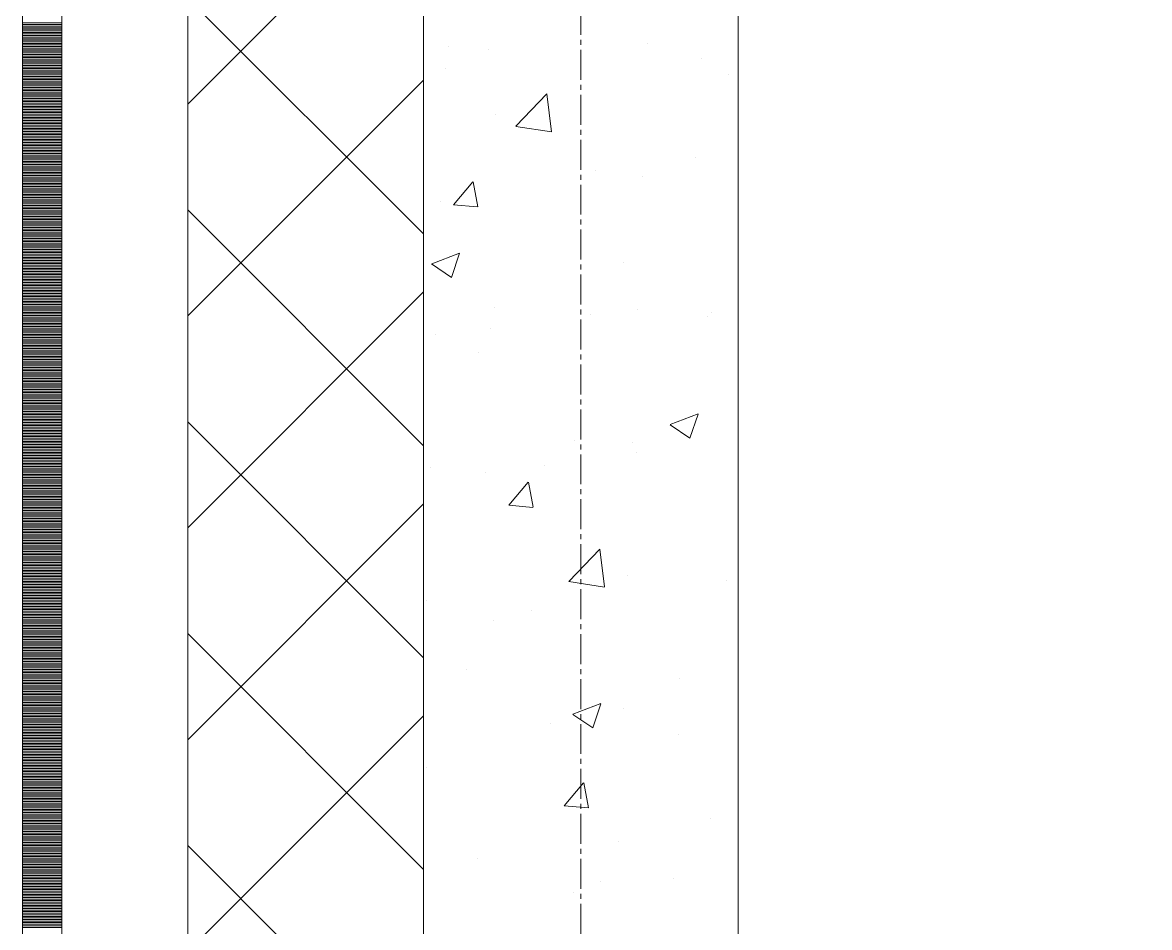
# Model space of a CAD drawing. Header units: millimetres. Extents: x 538266 to 1167394, y 114608 to 637157.
# Drawn here: x 828883 to 829599, y 184728 to 185303 of the extents above; entities that cross this region are included whole.
import ezdxf
from ezdxf.enums import TextEntityAlignment as Align

# ---------------------------------------------------------------- set-up
doc = ezdxf.new("R2010")
doc.units = ezdxf.units.MM
doc.linetypes.add('CENTER2', pattern=[28.575, 19.05, -3.175, 3.175, -3.175])
doc.linetypes.add('DASHED', pattern=[19.05, 12.7, -6.35])
doc.layers.get('Defpoints').update_dxf_attribs({"color": 140})
doc.layers.add('АР_Делит', color=120, linetype='Continuous', lineweight=0, plot=False)
for name, color, linetype, lineweight in [('АР_Стены ПЕНОблок', 52, 'Continuous', 20), ('АР_Тонкая', 254, 'Continuous', 5), ('АР_Утеплитель', 31, 'Continuous', 0), ('АР_Штриховка', 8, 'Continuous', 0)]:
    doc.layers.add(name, color=color, linetype=linetype, lineweight=lineweight)
doc.layers.add('РД_Оси_100', color=7, linetype='Continuous', lineweight=0, true_color=0x525252)
doc.layers.add('ФВ-5', color=7, linetype='Continuous')
doc.styles.add('style1', font='ARIALN.TTF')

# ---------------------------------------------------------------- blocks, each defined once
blk = doc.blocks.new('2_этаж')
at = {"layer": 'АР_Стены ПЕНОблок', "color": 18, "linetype": 'Continuous', "lineweight": 20, "true_color": 0x000000}
for p, q in [((672773.57, 213213.25), (672773.57, 137013.25)), ((672973.57, 137013.25), (672973.57, 213213.25))]:
    blk.add_line(p, q, dxfattribs=at)
at = {"layer": 'АР_Тонкая', "color": 18, "linetype": 'Continuous', "lineweight": 5, "true_color": 0x000000}
for p, q in [((672518.57, 213213.25), (672518.57, 137013.25)), ((672543.57, 213213.25), (672543.57, 137013.25)), ((672543.57, 137013.25), (672543.57, 213213.25)), ((672623.57, 137013.25), (672623.57, 213213.25))]:
    blk.add_line(p, q, dxfattribs=at)
at = {"layer": 'АР_Утеплитель', "color": 18, "linetype": 'Continuous', "lineweight": 0, "true_color": 0x000000}
for p, q in [((672623.57, 213213.25), (672623.57, 137013.25)), ((672773.57, 137013.25), (672773.57, 213213.25))]:
    blk.add_line(p, q, dxfattribs=at)
at = {"layer": 'АР_Штриховка', "color": 18, "linetype": 'Continuous', "lineweight": 0, "true_color": 0x000000}
for p, q in [((672623.57, 185251.42), (672773.57, 185401.42)), ((672773.57, 185168.85), (672623.57, 185318.85)), ((672518.57, 185303), (672543.57, 185303)), ((672518.57, 185302), (672543.57, 185302)), ((672518.57, 185301), (672543.57, 185301)), ((672518.57, 185300), (672543.57, 185300)), ((672518.57, 185299), (672543.57, 185299)), ((672518.57, 185298), (672543.57, 185298)), ((672518.57, 185297), (672543.57, 185297)), ((672518.57, 185296), (672543.57, 185296)), ((672518.57, 185295), (672543.57, 185295)), ((672518.57, 185294), (672543.57, 185294)), ((672518.57, 185293), (672543.57, 185293)), ((672518.57, 185292), (672543.57, 185292)), ((672518.57, 185291), (672543.57, 185291)), ((672518.57, 185290), (672543.57, 185290)), ((672518.57, 185289), (672543.57, 185289)), ((672518.57, 185288), (672543.57, 185288)), ((672518.57, 185287), (672543.57, 185287)), ((672789.36, 185288.27), (672789.36, 185288.27)), ((672915.85, 185290.18), (672915.85, 185290.18)), ((672518.57, 185286), (672543.57, 185286)), ((672518.57, 185285), (672543.57, 185285)), ((672518.57, 185284), (672543.57, 185284)), ((672518.57, 185283), (672543.57, 185283)), ((672518.57, 185282), (672543.57, 185282)), ((672518.57, 185281), (672543.57, 185281)), ((672518.57, 185280), (672543.57, 185280)), ((672814.74, 185286.28), (672814.74, 185286.28)), ((672950.33, 185280.56), (672950.33, 185280.56)), ((672518.57, 185279), (672543.57, 185279)), ((672518.57, 185278), (672543.57, 185278)), ((672518.57, 185277), (672543.57, 185277)), ((672518.57, 185276), (672543.57, 185276)), ((672518.57, 185275), (672543.57, 185275)), ((672518.57, 185274), (672543.57, 185274)), ((672518.57, 185273), (672543.57, 185273)), ((672787.55, 185273.92), (672787.55, 185273.92)), ((672518.57, 185272), (672543.57, 185272)), ((672518.57, 185271), (672543.57, 185271)), ((672518.57, 185270), (672543.57, 185270)), ((672518.57, 185269), (672543.57, 185269)), ((672518.57, 185268), (672543.57, 185268)), ((672518.57, 185267), (672543.57, 185267)), ((672518.57, 185266), (672543.57, 185266)), ((672623.57, 185116.71), (672773.57, 185266.71)), ((672967.17, 185270.19), (672967.17, 185270.19)), ((672518.57, 185265), (672543.57, 185265)), ((672518.57, 185264), (672543.57, 185264)), ((672518.57, 185263), (672543.57, 185263)), ((672518.57, 185262), (672543.57, 185262)), ((672518.57, 185261), (672543.57, 185261)), ((672518.57, 185260), (672543.57, 185260)), ((672518.57, 185259), (672543.57, 185259)), ((672518.57, 185258), (672543.57, 185258)), ((672518.57, 185257), (672543.57, 185257)), ((672518.57, 185256), (672543.57, 185256)), ((672518.57, 185255), (672543.57, 185255)), ((672518.57, 185254), (672543.57, 185254)), ((672518.57, 185253), (672543.57, 185253)), ((672518.57, 185252), (672543.57, 185252)), ((672832.19, 185237.39), (672851.98, 185258.01)), ((672854.85, 185233.89), (672852.04, 185258.01)), ((672518.57, 185251), (672543.57, 185251)), ((672518.57, 185250), (672543.57, 185250)), ((672518.57, 185249), (672543.57, 185249)), ((672518.57, 185248), (672543.57, 185248)), ((672518.57, 185247), (672543.57, 185247)), ((672518.57, 185246), (672543.57, 185246)), ((672518.57, 185245), (672543.57, 185245)), ((672518.57, 185244), (672543.57, 185244)), ((672819.04, 185244.76), (672819.04, 185244.76)), ((672518.57, 185243), (672543.57, 185243)), ((672518.57, 185242), (672543.57, 185242)), ((672518.57, 185241), (672543.57, 185241)), ((672518.57, 185240), (672543.57, 185240)), ((672518.57, 185239), (672543.57, 185239)), ((672518.57, 185238), (672543.57, 185238)), ((672518.57, 185237), (672543.57, 185237)), ((672832.24, 185237.28), (672854.83, 185233.78)), ((672518.57, 185236), (672543.57, 185236)), ((672518.57, 185235), (672543.57, 185235)), ((672518.57, 185234), (672543.57, 185234)), ((672518.57, 185233), (672543.57, 185233)), ((672518.57, 185232), (672543.57, 185232)), ((672518.57, 185231), (672543.57, 185231)), ((672518.57, 185230), (672543.57, 185230)), ((672518.57, 185229), (672543.57, 185229)), ((672518.57, 185228), (672543.57, 185228)), ((672518.57, 185227), (672543.57, 185227)), ((672518.57, 185226), (672543.57, 185226)), ((672518.57, 185225), (672543.57, 185225)), ((672518.57, 185224), (672543.57, 185224)), ((672518.57, 185223), (672543.57, 185223)), ((672518.57, 185222), (672543.57, 185222)), ((672518.57, 185221), (672543.57, 185221)), ((672518.57, 185220), (672543.57, 185220)), ((672518.57, 185219), (672543.57, 185219)), ((672518.57, 185218), (672543.57, 185218)), ((672518.57, 185217), (672543.57, 185217)), ((672518.57, 185216), (672543.57, 185216)), ((672946.54, 185217.58), (672946.54, 185217.58)), ((672518.57, 185215), (672543.57, 185215)), ((672518.57, 185214), (672543.57, 185214)), ((672518.57, 185213), (672543.57, 185213)), ((672518.57, 185212), (672543.57, 185212)), ((672518.57, 185211), (672543.57, 185211)), ((672518.57, 185210), (672543.57, 185210)), ((672518.57, 185209), (672543.57, 185209)), ((672882.95, 185209.2), (672882.95, 185209.2)), ((672518.57, 185208), (672543.57, 185208)), ((672518.57, 185207), (672543.57, 185207)), ((672518.57, 185206), (672543.57, 185206)), ((672518.57, 185205), (672543.57, 185205)), ((672518.57, 185204), (672543.57, 185204)), ((672518.57, 185203), (672543.57, 185203)), ((672518.57, 185202), (672543.57, 185202)), ((672518.57, 185201), (672543.57, 185201)), ((672792.57, 185187.44), (672804.82, 185202.04)), ((672808, 185186.15), (672805.06, 185202.08)), ((672912.76, 185205.62), (672912.76, 185205.62)), ((672518.57, 185200), (672543.57, 185200)), ((672518.57, 185199), (672543.57, 185199)), ((672518.57, 185198), (672543.57, 185198)), ((672518.57, 185197), (672543.57, 185197)), ((672518.57, 185196), (672543.57, 185196)), ((672518.57, 185195), (672543.57, 185195)), ((672518.57, 185194), (672543.57, 185194)), ((672518.57, 185193), (672543.57, 185193)), ((672518.57, 185192), (672543.57, 185192)), ((672518.57, 185191), (672543.57, 185191)), ((672518.57, 185190), (672543.57, 185190)), ((672518.57, 185189), (672543.57, 185189)), ((672518.57, 185188), (672543.57, 185188)), ((672518.57, 185187), (672543.57, 185187)), ((672784.46, 185189.36), (672784.46, 185189.36)), ((672792.57, 185187.44), (672807.75, 185186.11)), ((672518.57, 185186), (672543.57, 185186)), ((672518.57, 185185), (672543.57, 185185)), ((672518.57, 185184), (672543.57, 185184)), ((672518.57, 185183), (672543.57, 185183)), ((672518.57, 185182), (672543.57, 185182)), ((672518.57, 185181), (672543.57, 185181)), ((672518.57, 185180), (672543.57, 185180)), ((672773.57, 185034.15), (672623.57, 185184.15)), ((672518.57, 185179), (672543.57, 185179)), ((672518.57, 185178), (672543.57, 185178)), ((672518.57, 185177), (672543.57, 185177)), ((672518.57, 185176), (672543.57, 185176)), ((672518.57, 185175), (672543.57, 185175)), ((672518.57, 185174), (672543.57, 185174)), ((672518.57, 185173), (672543.57, 185173)), ((672518.57, 185172), (672543.57, 185172)), ((672518.57, 185171), (672543.57, 185171)), ((672518.57, 185170), (672543.57, 185170)), ((672518.57, 185169), (672543.57, 185169)), ((672518.57, 185168), (672543.57, 185168)), ((672518.57, 185167), (672543.57, 185167)), ((672518.57, 185166), (672543.57, 185166)), ((672518.57, 185165), (672543.57, 185165)), ((672518.57, 185164), (672543.57, 185164)), ((672518.57, 185163), (672543.57, 185163)), ((672518.57, 185162), (672543.57, 185162)), ((672518.57, 185161), (672543.57, 185161)), ((672518.57, 185160), (672543.57, 185160)), ((672518.57, 185159), (672543.57, 185159)), ((672518.57, 185158), (672543.57, 185158)), ((672518.57, 185157), (672543.57, 185157)), ((672518.57, 185156), (672543.57, 185156)), ((672518.57, 185155), (672543.57, 185155)), ((672518.57, 185154), (672543.57, 185154)), ((672518.57, 185153), (672543.57, 185153)), ((672518.57, 185152), (672543.57, 185152)), ((672518.57, 185151), (672543.57, 185151)), ((672778.73, 185149.92), (672796.52, 185156.75)), ((672791.31, 185141.24), (672796.46, 185156.59)), ((672518.57, 185150), (672543.57, 185150)), ((672518.57, 185149), (672543.57, 185149)), ((672518.57, 185148), (672543.57, 185148)), ((672518.57, 185147), (672543.57, 185147)), ((672518.57, 185146), (672543.57, 185146)), ((672518.57, 185145), (672543.57, 185145)), ((672518.57, 185144), (672543.57, 185144)), ((672778.67, 185149.77), (672791.3, 185141.25)), ((672900.86, 185150.76), (672900.86, 185150.76)), ((672518.57, 185143), (672543.57, 185143)), ((672518.57, 185142), (672543.57, 185142)), ((672518.57, 185141), (672543.57, 185141)), ((672518.57, 185140), (672543.57, 185140)), ((672518.57, 185139), (672543.57, 185139)), ((672518.57, 185138), (672543.57, 185138)), ((672518.57, 185137), (672543.57, 185137)), ((672518.57, 185136), (672543.57, 185136)), ((672518.57, 185135), (672543.57, 185135)), ((672518.57, 185134), (672543.57, 185134)), ((672518.57, 185133), (672543.57, 185133)), ((672518.57, 185132), (672543.57, 185132)), ((672518.57, 185131), (672543.57, 185131)), ((672518.57, 185130), (672543.57, 185130)), ((672623.57, 184982.01), (672773.57, 185132.01)), ((672518.57, 185129), (672543.57, 185129)), ((672518.57, 185128), (672543.57, 185128)), ((672518.57, 185127), (672543.57, 185127)), ((672518.57, 185126), (672543.57, 185126)), ((672518.57, 185125), (672543.57, 185125)), ((672518.57, 185124), (672543.57, 185124)), ((672518.57, 185123), (672543.57, 185123)), ((672818.83, 185122.37), (672818.83, 185122.37)), ((672518.57, 185122), (672543.57, 185122)), ((672518.57, 185121), (672543.57, 185121)), ((672518.57, 185120), (672543.57, 185120)), ((672518.57, 185119), (672543.57, 185119)), ((672518.57, 185118), (672543.57, 185118)), ((672518.57, 185117), (672543.57, 185117)), ((672518.57, 185116), (672543.57, 185116)), ((672518.57, 185115), (672543.57, 185115)), ((672879.72, 185117.39), (672879.72, 185117.39)), ((672909.67, 185121.07), (672909.67, 185121.07)), ((672954.42, 185116.64), (672954.42, 185116.64)), ((672956.68, 185118.64), (672956.68, 185118.64)), ((672518.57, 185114), (672543.57, 185114)), ((672518.57, 185113), (672543.57, 185113)), ((672518.57, 185112), (672543.57, 185112)), ((672518.57, 185111), (672543.57, 185111)), ((672518.57, 185110), (672543.57, 185110)), ((672518.57, 185109), (672543.57, 185109)), ((672518.57, 185108), (672543.57, 185108)), ((672816.13, 185109.02), (672816.13, 185109.02)), ((672518.57, 185107), (672543.57, 185107)), ((672518.57, 185106), (672543.57, 185106)), ((672518.57, 185105), (672543.57, 185105)), ((672518.57, 185104), (672543.57, 185104)), ((672518.57, 185103), (672543.57, 185103)), ((672518.57, 185102), (672543.57, 185102)), ((672518.57, 185101), (672543.57, 185101)), ((672781.37, 185104.81), (672781.37, 185104.81)), ((672518.57, 185100), (672543.57, 185100)), ((672518.57, 185099), (672543.57, 185099)), ((672518.57, 185098), (672543.57, 185098)), ((672518.57, 185097), (672543.57, 185097)), ((672518.57, 185096), (672543.57, 185096)), ((672518.57, 185095), (672543.57, 185095)), ((672518.57, 185094), (672543.57, 185094)), ((672518.57, 185093), (672543.57, 185093)), ((672518.57, 185092), (672543.57, 185092)), ((672518.57, 185091), (672543.57, 185091)), ((672518.57, 185090), (672543.57, 185090)), ((672518.57, 185089), (672543.57, 185089)), ((672518.57, 185088), (672543.57, 185088)), ((672518.57, 185087), (672543.57, 185087)), ((672808.55, 185093.21), (672808.55, 185093.21)), ((672518.57, 185086), (672543.57, 185086)), ((672518.57, 185085), (672543.57, 185085)), ((672518.57, 185084), (672543.57, 185084)), ((672518.57, 185083), (672543.57, 185083)), ((672518.57, 185082), (672543.57, 185082)), ((672518.57, 185081), (672543.57, 185081)), ((672518.57, 185080), (672543.57, 185080)), ((672518.57, 185079), (672543.57, 185079)), ((672518.57, 185078), (672543.57, 185078)), ((672518.57, 185077), (672543.57, 185077)), ((672518.57, 185076), (672543.57, 185076)), ((672518.57, 185075), (672543.57, 185075)), ((672518.57, 185074), (672543.57, 185074)), ((672518.57, 185073), (672543.57, 185073)), ((672518.57, 185072), (672543.57, 185072)), ((672518.57, 185071), (672543.57, 185071)), ((672518.57, 185070), (672543.57, 185070)), ((672518.57, 185069), (672543.57, 185069)), ((672518.57, 185068), (672543.57, 185068)), ((672518.57, 185067), (672543.57, 185067)), ((672518.57, 185066), (672543.57, 185066)), ((672518.57, 185065), (672543.57, 185065)), ((672518.57, 185064), (672543.57, 185064)), ((672518.57, 185063), (672543.57, 185063)), ((672518.57, 185062), (672543.57, 185062)), ((672518.57, 185061), (672543.57, 185061)), ((672518.57, 185060), (672543.57, 185060)), ((672518.57, 185059), (672543.57, 185059)), ((672518.57, 185058), (672543.57, 185058)), ((672518.57, 185057), (672543.57, 185057)), ((672518.57, 185056), (672543.57, 185056)), ((672518.57, 185055), (672543.57, 185055)), ((672518.57, 185054), (672543.57, 185054)), ((672518.57, 185053), (672543.57, 185053)), ((672518.57, 185052), (672543.57, 185052)), ((672518.57, 185051), (672543.57, 185051)), ((672930.35, 185047.66), (672948.13, 185054.48)), ((672942.93, 185038.98), (672948.08, 185054.33)), ((672518.57, 185050), (672543.57, 185050)), ((672518.57, 185049), (672543.57, 185049)), ((672518.57, 185048), (672543.57, 185048)), ((672518.57, 185047), (672543.57, 185047)), ((672518.57, 185046), (672543.57, 185046)), ((672518.57, 185045), (672543.57, 185045)), ((672518.57, 185044), (672543.57, 185044)), ((672773.57, 184899.44), (672623.57, 185049.44)), ((672930.28, 185047.51), (672942.91, 185038.98)), ((672518.57, 185043), (672543.57, 185043)), ((672518.57, 185042), (672543.57, 185042)), ((672518.57, 185041), (672543.57, 185041)), ((672518.57, 185040), (672543.57, 185040)), ((672518.57, 185039), (672543.57, 185039)), ((672518.57, 185038), (672543.57, 185038)), ((672518.57, 185037), (672543.57, 185037)), ((672869.41, 185037.44), (672869.41, 185037.44)), ((672906.58, 185036.51), (672906.58, 185036.51)), ((672518.57, 185036), (672543.57, 185036)), ((672518.57, 185035), (672543.57, 185035)), ((672518.57, 185034), (672543.57, 185034)), ((672518.57, 185033), (672543.57, 185033)), ((672518.57, 185032), (672543.57, 185032)), ((672518.57, 185031), (672543.57, 185031)), ((672518.57, 185030), (672543.57, 185030)), ((672518.57, 185029), (672543.57, 185029)), ((672909.1, 185029.88), (672909.1, 185029.88)), ((672518.57, 185028), (672543.57, 185028)), ((672518.57, 185027), (672543.57, 185027)), ((672518.57, 185026), (672543.57, 185026)), ((672518.57, 185025), (672543.57, 185025)), ((672518.57, 185024), (672543.57, 185024)), ((672518.57, 185023), (672543.57, 185023)), ((672518.57, 185022), (672543.57, 185022)), ((672518.57, 185021), (672543.57, 185021)), ((672518.57, 185020), (672543.57, 185020)), ((672518.57, 185019), (672543.57, 185019)), ((672518.57, 185018), (672543.57, 185018)), ((672518.57, 185017), (672543.57, 185017)), ((672518.57, 185016), (672543.57, 185016)), ((672518.57, 185015), (672543.57, 185015)), ((672778.28, 185020.25), (672778.28, 185020.25)), ((672812.9, 185017.21), (672812.9, 185017.21)), ((672850.33, 185021.65), (672850.33, 185021.65)), ((672518.57, 185014), (672543.57, 185014)), ((672518.57, 185013), (672543.57, 185013)), ((672518.57, 185012), (672543.57, 185012)), ((672518.57, 185011), (672543.57, 185011)), ((672518.57, 185010), (672543.57, 185010)), ((672518.57, 185009), (672543.57, 185009)), ((672518.57, 185008), (672543.57, 185008)), ((672827.82, 184996.39), (672840.06, 185010.98)), ((672843.24, 184995.1), (672840.3, 185011.02)), ((672518.57, 185007), (672543.57, 185007)), ((672518.57, 185006), (672543.57, 185006)), ((672518.57, 185005), (672543.57, 185005)), ((672518.57, 185004), (672543.57, 185004)), ((672518.57, 185003), (672543.57, 185003)), ((672518.57, 185002), (672543.57, 185002)), ((672518.57, 185001), (672543.57, 185001)), ((672518.57, 185000), (672543.57, 185000)), ((672518.57, 184999), (672543.57, 184999)), ((672518.57, 184998), (672543.57, 184998)), ((672518.57, 184997), (672543.57, 184997)), ((672518.57, 184996), (672543.57, 184996)), ((672518.57, 184995), (672543.57, 184995)), ((672518.57, 184994), (672543.57, 184994)), ((672623.57, 184847.31), (672773.57, 184997.31)), ((672827.82, 184996.38), (672843, 184995.05)), ((672518.57, 184993), (672543.57, 184993)), ((672518.57, 184992), (672543.57, 184992)), ((672518.57, 184991), (672543.57, 184991)), ((672518.57, 184990), (672543.57, 184990)), ((672518.57, 184989), (672543.57, 184989)), ((672518.57, 184988), (672543.57, 184988)), ((672518.57, 184987), (672543.57, 184987)), ((672518.57, 184986), (672543.57, 184986)), ((672518.57, 184985), (672543.57, 184985)), ((672518.57, 184984), (672543.57, 184984)), ((672518.57, 184983), (672543.57, 184983)), ((672518.57, 184982), (672543.57, 184982)), ((672518.57, 184981), (672543.57, 184981)), ((672518.57, 184980), (672543.57, 184980)), ((672518.57, 184979), (672543.57, 184979)), ((672518.57, 184978), (672543.57, 184978)), ((672518.57, 184977), (672543.57, 184977)), ((672518.57, 184976), (672543.57, 184976)), ((672518.57, 184975), (672543.57, 184975)), ((672518.57, 184974), (672543.57, 184974)), ((672518.57, 184973), (672543.57, 184973)), ((672518.57, 184972), (672543.57, 184972)), ((672518.57, 184971), (672543.57, 184971)), ((672518.57, 184970), (672543.57, 184970)), ((672518.57, 184969), (672543.57, 184969)), ((672518.57, 184968), (672543.57, 184968)), ((672518.57, 184967), (672543.57, 184967)), ((672518.57, 184966), (672543.57, 184966)), ((672518.57, 184965), (672543.57, 184965)), ((672865.87, 184947.92), (672885.65, 184968.54)), ((672888.52, 184944.42), (672885.72, 184968.55)), ((672518.57, 184964), (672543.57, 184964)), ((672518.57, 184963), (672543.57, 184963)), ((672518.57, 184962), (672543.57, 184962)), ((672518.57, 184961), (672543.57, 184961)), ((672518.57, 184960), (672543.57, 184960)), ((672518.57, 184959), (672543.57, 184959)), ((672518.57, 184958), (672543.57, 184958)), ((672518.57, 184957), (672543.57, 184957)), ((672518.57, 184956), (672543.57, 184956)), ((672518.57, 184955), (672543.57, 184955)), ((672518.57, 184954), (672543.57, 184954)), ((672518.57, 184953), (672543.57, 184953)), ((672518.57, 184952), (672543.57, 184952)), ((672518.57, 184951), (672543.57, 184951)), ((672903.49, 184951.96), (672903.49, 184951.96)), ((672518.57, 184950), (672543.57, 184950)), ((672518.57, 184949), (672543.57, 184949)), ((672518.57, 184948), (672543.57, 184948)), ((672518.57, 184947), (672543.57, 184947)), ((672518.57, 184946), (672543.57, 184946)), ((672518.57, 184945), (672543.57, 184945)), ((672518.57, 184944), (672543.57, 184944)), ((672518.57, 184943), (672543.57, 184943)), ((672865.92, 184947.81), (672888.51, 184944.31)), ((672966.42, 184948.55), (672966.42, 184948.55)), ((672518.57, 184942), (672543.57, 184942)), ((672518.57, 184941), (672543.57, 184941)), ((672518.57, 184940), (672543.57, 184940)), ((672518.57, 184939), (672543.57, 184939)), ((672518.57, 184938), (672543.57, 184938)), ((672518.57, 184937), (672543.57, 184937)), ((672518.57, 184936), (672543.57, 184936)), ((672518.57, 184935), (672543.57, 184935)), ((672518.57, 184934), (672543.57, 184934)), ((672518.57, 184933), (672543.57, 184933)), ((672518.57, 184932), (672543.57, 184932)), ((672518.57, 184931), (672543.57, 184931)), ((672518.57, 184930), (672543.57, 184930)), ((672518.57, 184929), (672543.57, 184929)), ((672775.2, 184935.7), (672775.2, 184935.7)), ((672842.28, 184929.7), (672842.28, 184929.7)), ((672518.57, 184928), (672543.57, 184928)), ((672518.57, 184927), (672543.57, 184927)), ((672518.57, 184926), (672543.57, 184926)), ((672518.57, 184925), (672543.57, 184925)), ((672518.57, 184924), (672543.57, 184924)), ((672518.57, 184923), (672543.57, 184923)), ((672518.57, 184922), (672543.57, 184922)), ((672818.29, 184923.12), (672818.29, 184923.12)), ((672518.57, 184921), (672543.57, 184921)), ((672518.57, 184920), (672543.57, 184920)), ((672518.57, 184919), (672543.57, 184919)), ((672518.57, 184918), (672543.57, 184918)), ((672518.57, 184917), (672543.57, 184917)), ((672518.57, 184916), (672543.57, 184916)), ((672518.57, 184915), (672543.57, 184915)), ((672773.57, 184764.74), (672623.57, 184914.74)), ((672518.57, 184914), (672543.57, 184914)), ((672518.57, 184913), (672543.57, 184913)), ((672518.57, 184912), (672543.57, 184912)), ((672518.57, 184911), (672543.57, 184911)), ((672518.57, 184910), (672543.57, 184910)), ((672518.57, 184909), (672543.57, 184909)), ((672518.57, 184908), (672543.57, 184908)), ((672518.57, 184907), (672543.57, 184907)), ((672518.57, 184906), (672543.57, 184906)), ((672518.57, 184905), (672543.57, 184905)), ((672518.57, 184904), (672543.57, 184904)), ((672518.57, 184903), (672543.57, 184903)), ((672518.57, 184902), (672543.57, 184902)), ((672518.57, 184901), (672543.57, 184901)), ((672518.57, 184900), (672543.57, 184900)), ((672518.57, 184899), (672543.57, 184899)), ((672518.57, 184898), (672543.57, 184898)), ((672518.57, 184897), (672543.57, 184897)), ((672518.57, 184896), (672543.57, 184896)), ((672518.57, 184895), (672543.57, 184895)), ((672518.57, 184894), (672543.57, 184894)), ((672518.57, 184893), (672543.57, 184893)), ((672518.57, 184892), (672543.57, 184892)), ((672518.57, 184891), (672543.57, 184891)), ((672518.57, 184890), (672543.57, 184890)), ((672518.57, 184889), (672543.57, 184889)), ((672518.57, 184888), (672543.57, 184888)), ((672518.57, 184887), (672543.57, 184887)), ((672518.57, 184886), (672543.57, 184886)), ((672800.87, 184891.86), (672800.87, 184891.86)), ((672936.46, 184886.13), (672936.46, 184886.13)), ((672518.57, 184885), (672543.57, 184885)), ((672518.57, 184884), (672543.57, 184884)), ((672518.57, 184883), (672543.57, 184883)), ((672518.57, 184882), (672543.57, 184882)), ((672518.57, 184881), (672543.57, 184881)), ((672518.57, 184880), (672543.57, 184880)), ((672518.57, 184879), (672543.57, 184879)), ((672518.57, 184878), (672543.57, 184878)), ((672518.57, 184877), (672543.57, 184877)), ((672518.57, 184876), (672543.57, 184876)), ((672518.57, 184875), (672543.57, 184875)), ((672518.57, 184874), (672543.57, 184874)), ((672518.57, 184873), (672543.57, 184873)), ((672518.57, 184872), (672543.57, 184872)), ((672518.57, 184871), (672543.57, 184871)), ((672518.57, 184870), (672543.57, 184870)), ((672518.57, 184869), (672543.57, 184869)), ((672518.57, 184868), (672543.57, 184868)), ((672518.57, 184867), (672543.57, 184867)), ((672518.57, 184866), (672543.57, 184866)), ((672518.57, 184865), (672543.57, 184865)), ((672868.55, 184863.47), (672886.33, 184870.29)), ((672881.13, 184854.79), (672886.28, 184870.14)), ((672900.4, 184867.4), (672900.4, 184867.4)), ((672518.57, 184864), (672543.57, 184864)), ((672518.57, 184863), (672543.57, 184863)), ((672518.57, 184862), (672543.57, 184862)), ((672518.57, 184861), (672543.57, 184861)), ((672518.57, 184860), (672543.57, 184860)), ((672518.57, 184859), (672543.57, 184859)), ((672518.57, 184858), (672543.57, 184858)), ((672518.57, 184857), (672543.57, 184857)), ((672623.57, 184712.6), (672773.57, 184862.6)), ((672854.42, 184857.74), (672854.42, 184857.74)), ((672868.48, 184863.32), (672881.11, 184854.8)), ((672518.57, 184856), (672543.57, 184856)), ((672518.57, 184855), (672543.57, 184855)), ((672518.57, 184854), (672543.57, 184854)), ((672518.57, 184853), (672543.57, 184853)), ((672518.57, 184852), (672543.57, 184852)), ((672518.57, 184851), (672543.57, 184851)), ((672518.57, 184850), (672543.57, 184850)), ((672935.87, 184850.64), (672935.87, 184850.64)), ((672518.57, 184849), (672543.57, 184849)), ((672518.57, 184848), (672543.57, 184848)), ((672518.57, 184847), (672543.57, 184847)), ((672518.57, 184846), (672543.57, 184846)), ((672518.57, 184845), (672543.57, 184845)), ((672518.57, 184844), (672543.57, 184844)), ((672518.57, 184843), (672543.57, 184843)), ((672518.57, 184842), (672543.57, 184842)), ((672518.57, 184841), (672543.57, 184841)), ((672518.57, 184840), (672543.57, 184840)), ((672518.57, 184839), (672543.57, 184839)), ((672518.57, 184838), (672543.57, 184838)), ((672518.57, 184837), (672543.57, 184837)), ((672518.57, 184836), (672543.57, 184836)), ((672518.57, 184835), (672543.57, 184835)), ((672518.57, 184834), (672543.57, 184834)), ((672518.57, 184833), (672543.57, 184833)), ((672518.57, 184832), (672543.57, 184832)), ((672518.57, 184831), (672543.57, 184831)), ((672518.57, 184830), (672543.57, 184830)), ((672518.57, 184829), (672543.57, 184829)), ((672775.46, 184829.52), (672775.46, 184829.52)), ((672518.57, 184828), (672543.57, 184828)), ((672518.57, 184827), (672543.57, 184827)), ((672518.57, 184826), (672543.57, 184826)), ((672518.57, 184825), (672543.57, 184825)), ((672518.57, 184824), (672543.57, 184824)), ((672518.57, 184823), (672543.57, 184823)), ((672518.57, 184822), (672543.57, 184822)), ((672518.57, 184821), (672543.57, 184821)), ((672518.57, 184820), (672543.57, 184820)), ((672518.57, 184819), (672543.57, 184819)), ((672518.57, 184818), (672543.57, 184818)), ((672518.57, 184817), (672543.57, 184817)), ((672518.57, 184816), (672543.57, 184816)), ((672518.57, 184815), (672543.57, 184815)), ((672518.57, 184814), (672543.57, 184814)), ((672863.06, 184805.33), (672875.3, 184819.92)), ((672878.48, 184804.04), (672875.54, 184819.96)), ((672518.57, 184813), (672543.57, 184813)), ((672518.57, 184812), (672543.57, 184812)), ((672518.57, 184811), (672543.57, 184811)), ((672518.57, 184810), (672543.57, 184810)), ((672518.57, 184809), (672543.57, 184809)), ((672518.57, 184808), (672543.57, 184808)), ((672518.57, 184807), (672543.57, 184807)), ((672518.57, 184806), (672543.57, 184806)), ((672518.57, 184805), (672543.57, 184805)), ((672518.57, 184804), (672543.57, 184804)), ((672518.57, 184803), (672543.57, 184803)), ((672518.57, 184802), (672543.57, 184802)), ((672518.57, 184801), (672543.57, 184801)), ((672518.57, 184800), (672543.57, 184800)), ((672863.06, 184805.32), (672878.24, 184804)), ((672518.57, 184799), (672543.57, 184799)), ((672518.57, 184798), (672543.57, 184798)), ((672518.57, 184797), (672543.57, 184797)), ((672518.57, 184796), (672543.57, 184796)), ((672518.57, 184795), (672543.57, 184795)), ((672518.57, 184794), (672543.57, 184794)), ((672518.57, 184793), (672543.57, 184793)), ((672955.93, 184797), (672955.93, 184797)), ((672518.57, 184792), (672543.57, 184792)), ((672518.57, 184791), (672543.57, 184791)), ((672518.57, 184790), (672543.57, 184790)), ((672518.57, 184789), (672543.57, 184789)), ((672518.57, 184788), (672543.57, 184788)), ((672518.57, 184787), (672543.57, 184787)), ((672518.57, 184786), (672543.57, 184786)), ((672518.57, 184785), (672543.57, 184785)), ((672518.57, 184784), (672543.57, 184784)), ((672518.57, 184783), (672543.57, 184783)), ((672518.57, 184782), (672543.57, 184782)), ((672518.57, 184781), (672543.57, 184781)), ((672518.57, 184780), (672543.57, 184780)), ((672518.57, 184779), (672543.57, 184779)), ((672773.57, 184630.04), (672623.57, 184780.04)), ((672897.32, 184782.85), (672897.32, 184782.85)), ((672518.57, 184778), (672543.57, 184778)), ((672518.57, 184777), (672543.57, 184777)), ((672518.57, 184776), (672543.57, 184776)), ((672518.57, 184775), (672543.57, 184775)), ((672518.57, 184774), (672543.57, 184774)), ((672518.57, 184773), (672543.57, 184773)), ((672518.57, 184772), (672543.57, 184772)), ((672807.8, 184771.57), (672807.8, 184771.57)), ((672518.57, 184771), (672543.57, 184771)), ((672518.57, 184770), (672543.57, 184770)), ((672518.57, 184769), (672543.57, 184769)), ((672518.57, 184768), (672543.57, 184768)), ((672518.57, 184767), (672543.57, 184767)), ((672518.57, 184766), (672543.57, 184766)), ((672518.57, 184765), (672543.57, 184765)), ((672518.57, 184764), (672543.57, 184764)), ((672518.57, 184763), (672543.57, 184763)), ((672518.57, 184762), (672543.57, 184762)), ((672518.57, 184761), (672543.57, 184761)), ((672518.57, 184760), (672543.57, 184760)), ((672518.57, 184759), (672543.57, 184759)), ((672518.57, 184758), (672543.57, 184758)), ((672518.57, 184757), (672543.57, 184757)), ((672885.93, 184757.02), (672885.93, 184757.02)), ((672932.64, 184758.83), (672932.64, 184758.83)), ((672518.57, 184756), (672543.57, 184756)), ((672518.57, 184755), (672543.57, 184755)), ((672518.57, 184754), (672543.57, 184754)), ((672518.57, 184753), (672543.57, 184753)), ((672518.57, 184752), (672543.57, 184752)), ((672518.57, 184751), (672543.57, 184751)), ((672518.57, 184750), (672543.57, 184750)), ((672869.05, 184750.46), (672869.05, 184750.46)), ((672518.57, 184749), (672543.57, 184749)), ((672518.57, 184748), (672543.57, 184748)), ((672518.57, 184747), (672543.57, 184747)), ((672518.57, 184746), (672543.57, 184746)), ((672518.57, 184745), (672543.57, 184745)), ((672518.57, 184744), (672543.57, 184744)), ((672518.57, 184743), (672543.57, 184743)), ((672518.57, 184742), (672543.57, 184742)), ((672518.57, 184741), (672543.57, 184741)), ((672518.57, 184740), (672543.57, 184740)), ((672518.57, 184739), (672543.57, 184739)), ((672518.57, 184738), (672543.57, 184738)), ((672518.57, 184737), (672543.57, 184737)), ((672518.57, 184736), (672543.57, 184736)), ((672518.57, 184735), (672543.57, 184735)), ((672518.57, 184734), (672543.57, 184734)), ((672518.57, 184733), (672543.57, 184733)), ((672518.57, 184732), (672543.57, 184732)), ((672518.57, 184731), (672543.57, 184731)), ((672518.57, 184730), (672543.57, 184730)), ((672518.57, 184729), (672543.57, 184729)), ((672518.57, 184728), (672543.57, 184728))]:
    blk.add_line(p, q, dxfattribs=at)
at = {"layer": 'Defpoints', "color": 18, "true_color": 0x000000, "style": 'style1'}
for p in [(677970.57, 219836.39), (678101.19, 211681.39)]:
    blk.add_attdef('АР-ПОМЕЩЕНИЕ:НАИМЕНОВАНИЕ', text='', height=100, dxfattribs=at).set_placement(p, align=Align.MIDDLE)
blk = doc.blocks.new('СОШ_2200_АР_ОСИ_М100_28.05.24')
at = {"layer": 'АР_Делит', "color": 251, "linetype": 'DASHED', "true_color": 0x636466}
blk.add_lwpolyline([(114955, 135155), (114955, -355), (93595.036, -355), (93595.036, 13855), (94145, 13855), (94145, 68320), (66055, 68320), (66055, 13857.73), (83455, 13857.73), (83455, -355), (45245, -355), (45245, 13145), (44695, 13145), (44695, 26755), (45245, 26755), (45245, 68320), (20455, 68320), (20455, 26755), (27955, 26755), (27955, 13145), (-355, 13145), (-355, 100855)], dxfattribs=at)
at = {"layer": 'РД_Оси_100', "color": 251, "linetype": 'CENTER2', "true_color": 0x636466}
blk.add_line((0, -6155), (0, 139938.679), dxfattribs=at)

msp = doc.modelspace()

# ---------------------------------------------------------------- hatches: boundary and pattern name
at = {"layer": 'ФВ-5'}
h = msp.add_hatch(dxfattribs=at)
h.set_pattern_fill('ANSI31', color=3, scale=300)
h.paths.add_polyline_path([(836927.83, 185313.25), (836927.83, 185314.25), (836927.83, 185768.25), (836707.83, 185768.25), (836707.83, 186188.25), (829357.83, 186188.25), (829357.83, 185313.25), (829356.47, 182013.25), (829357.83, 182013.25), (829357.83, 181113.25), (829357.35, 180053.85, -0.256444), (829457.56, 179871.33, -0.284268), (829337.83, 179677.76), (829337.83, 179248.73, -0.284268), (829457.56, 179055.17, -0.284268), (829337.83, 178861.61), (829337.83, 177964.89, -0.284268), (829457.56, 177771.33, -0.255743), (829357.83, 177589.11), (829357.83, 177113.25), (832809.72, 177113.25, -0.594367), (833189.79, 177113.25), (834927.83, 177113.25), (834927.83, 177413.25), (835827.83, 177413.25), (835827.83, 177113.25), (835907.83, 177113.25), (835907.83, 177533.25), (836927.83, 177533.25), (836927.83, 177613.25), (836927.83, 181113.25), (836927.83, 182013.25), (836927.83, 182187.09, -0.260437), (836824.88, 182371.33, -0.260437), (836927.83, 182555.57)])
h.paths.add_polyline_path([(832635.67, 182246.87), (832085.67, 182246.87, -1), (832085.67, 182846.87), (832635.67, 182846.87, -1)], flags=16)
h.paths.add_polyline_path([(831759.06, 177835.67), (832772.33, 177835.67), (832772.33, 178295.19), (831759.06, 178295.19)], flags=24)
h.paths.add_polyline_path([(831489.38, 178262.2), (833042.01, 178262.2), (833042.01, 178459.78), (831489.38, 178459.78)], flags=24)
h.paths.add_polyline_path([(831574.94, 181966.69), (833127.57, 181966.69), (833127.57, 182164.27), (831574.94, 182164.27)], flags=24)
h.paths.add_polyline_path([(831769.6, 182278.82), (832951.74, 182278.82), (832951.74, 182814.92), (831769.6, 182814.92)], flags=24)
h.paths.add_polyline_path([(836449.73, 185729.84), (836739.45, 185729.84), (836739.45, 185955.3), (836449.73, 185955.3)], flags=24)

# ---------------------------------------------------------------- block references
msp.add_blockref('2_этаж', (156364.26, 0))
at = {"layer": 'РД_Оси_100'}
msp.add_blockref('СОШ_2200_АР_ОСИ_М100_28.05.24', (829237.83, 122413.25), dxfattribs=at)

doc.saveas('drawing.dxf')
